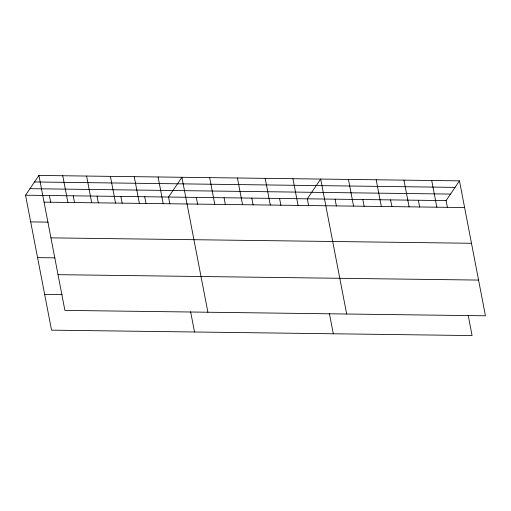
<?xml version="1.0" encoding="UTF-8"?>
<svg xmlns="http://www.w3.org/2000/svg" width="511" height="511" viewBox="0 0 511 511"><rect width="100%" height="100%" fill="white"/><g stroke="black" fill="none" stroke-linecap="round" stroke-linejoin="round"><path stroke-width="0.77" d="M468.191 315.37L472.081 335.561L51.541 330.151L25.55 195.202L38.919 175.439L459.459 180.849L485.45 315.798L64.903 310.394L38.919 175.439M447.419 207.472L446.097 200.606L459.459 180.849M34.505 181.961L455.052 187.371M29.964 188.68L450.504 194.084M25.55 195.202L446.097 200.606M44.061 202.145L464.608 207.549M30.692 221.902L48.168 222.132M50.94 237.864L471.481 243.274M37.571 257.627L55.047 257.851M58.024 274.669L478.571 280.079M44.661 294.432L62.138 294.655M431.706 180.492L436.848 207.191M418.337 200.248L419.659 207.121M403.952 180.134L409.094 206.834M390.583 199.897L391.905 206.763M376.192 179.776L381.334 206.482M362.829 199.539L364.151 206.406M348.438 179.418L353.58 206.125M335.069 199.181L336.391 206.048M346.669 314.016L320.684 179.061L307.315 198.824L308.638 205.69M329.416 313.588L333.3 333.779M292.924 178.703L298.066 205.409M279.562 198.466L280.884 205.333M265.171 178.345L270.313 205.052M251.802 198.108L253.124 204.975M237.417 177.994L242.559 204.694M224.048 197.751L225.37 204.617M209.657 177.636L214.799 204.336M196.288 197.393L197.616 204.259M207.894 312.234L181.903 177.279L168.534 197.042L169.856 203.908M190.635 311.799L194.525 331.99M158.071 176.972L163.213 203.672M144.702 196.735L146.025 203.602M134.24 176.665L139.382 203.365M120.871 196.428L122.193 203.295M110.408 176.359L115.55 203.065M97.045 196.122L98.368 202.988M86.583 176.052L91.725 202.758M73.214 195.815L74.536 202.682M62.751 175.746L67.893 202.452M49.382 195.509L50.704 202.375"/></g></svg>
